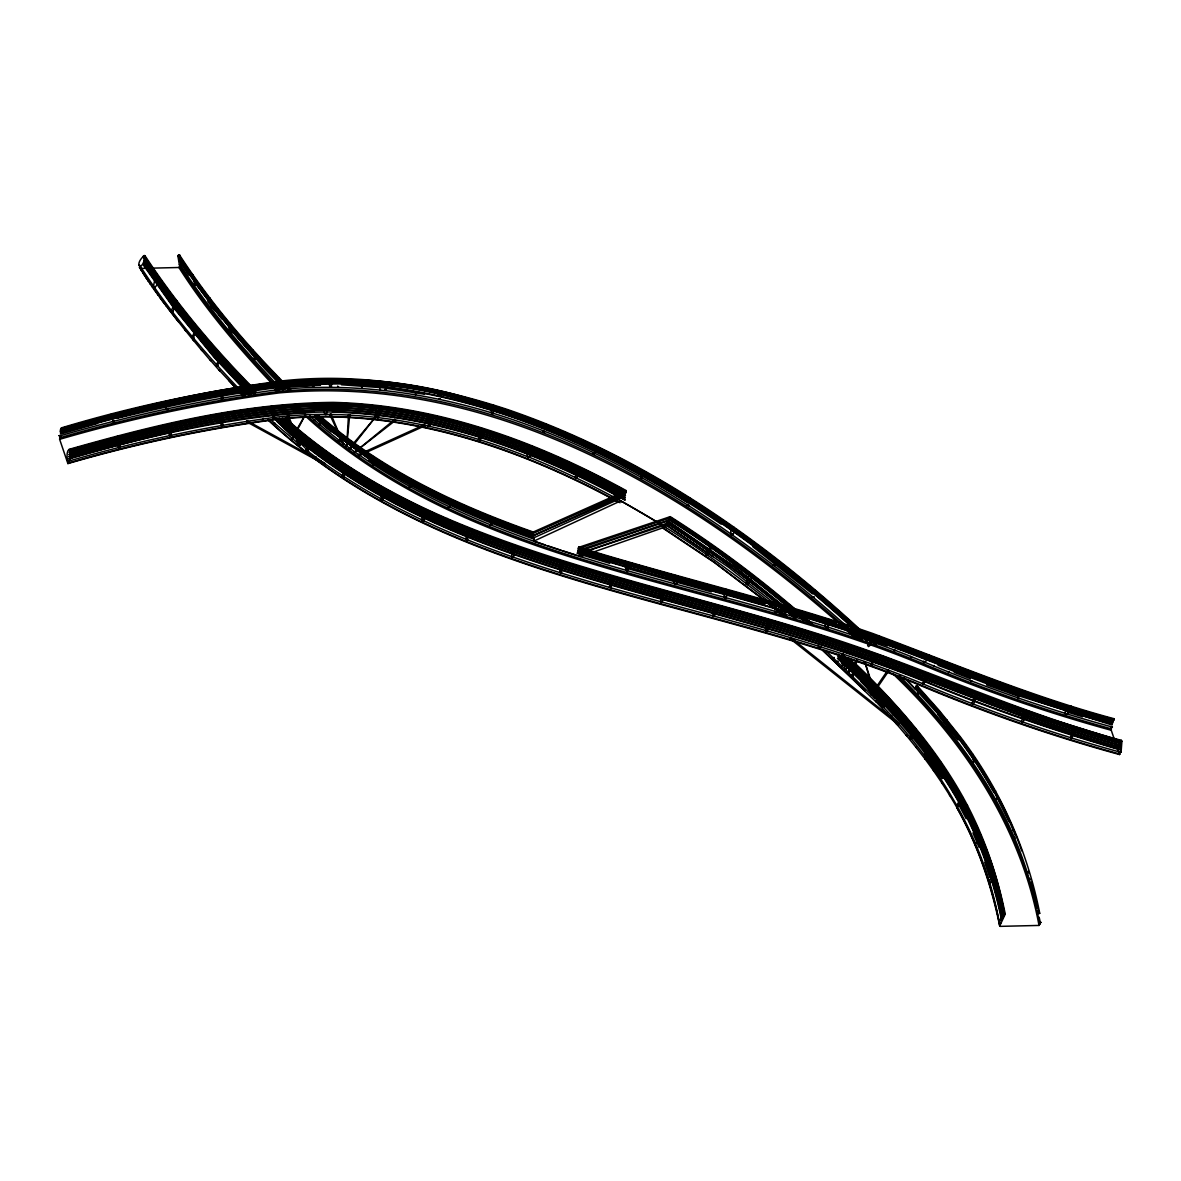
<?xml version="1.0" encoding="UTF-8"?>
<svg xmlns="http://www.w3.org/2000/svg" width="1181" height="1181" viewBox="0 0 1181 1181"><rect width="100%" height="100%" fill="white"/><g stroke="black" fill="none" stroke-linecap="round" stroke-linejoin="round"><path stroke-width="1.5" d="M670.306 516.776L670.217 516.614C720.676 548.486 768.226 584.846 812.853 624.439M197.758 327.595L193.197 337.987L192.296 337.338L196.061 326.96L197.758 327.565L196.061 327.078M194.009 337.855L192.341 337.249M308.079 451.201L306.396 450.581L309.894 440.173L310.795 440.114L311.607 440.764L308.108 451.172L307.488 450.551M530.919 446.374C521.692 461.092 533.502 461.254 532.218 446.433C530.387 445.311 530.978 447.599 532.646 446.92M529.324 457.298L527.804 456.634C622.402 494.677 708.999 550.597 786.664 616.32M888.968 670.601L872.168 695.137L871.106 694.546L887.964 669.952L888.924 670.719L887.95 669.981M221.925 355.821L217.319 366.095L216.433 365.372L220.227 355.186L221.939 355.791L220.227 355.304M580.506 467.956L576.668 478.128L575.044 477.39L578.838 467.277L580.535 467.897L578.838 467.277M842.85 665.863L841.684 666.246L842.835 665.833L838.746 654.599M245.235 394.823L243.596 394.129L247.331 384.061L248.305 384.032L249.014 384.696L245.22 394.853L243.566 394.159M247.331 384.061L249.014 384.696M579.148 547.733L578.424 548.855L611.094 558.731L765.362 601.956L836.133 623.214M875.549 698.532L864.728 661.552L877.232 699.875M865.407 661.788L864.256 662.128M941.065 762.586L935.588 771.798L934.821 770.942L939.441 761.789L941.065 762.586L939.412 761.996M936.489 771.636L934.835 770.898M438.786 395.34C435.597 389.582 444.174 389.73 440.602 395.384M376.931 417.424C373.093 400.3 384.504 404.419 378.304 417.262C376.281 416.568 377.123 418.605 378.717 417.543M253.088 350.491L251.302 350.654L253.074 350.373L254.697 359.629L252.911 359.895L254.697 359.629M291.618 438.461L305.48 414.457L292.711 438.948L291.633 438.372L292.681 438.992M304.787 414.472L305.879 415.018M69.694 450.98L69.664 450.98C161.266 425.632 255.672 401.023 351.48 404.921C448.16 411.165 540.942 445.798 625.28 492.137C628.218 491.134 623.361 491.768 626.107 490.558C536.263 441.163 436.512 404.862 333.116 402.381C243.375 403.164 155.051 424.894 69.162 449.326L69.428 450.271M229.985 333.175L228.125 323.668L228.996 323.004L229.911 323.358L231.771 332.924L229.985 333.234L231.771 332.924M229.911 323.461L228.14 323.712M724.396 597.571C721.635 583.99 731.319 589.127 725.665 598.177C723.156 598.708 725.267 595.431 726.212 597.556M958.086 806.328L956.448 805.604L958.027 806.461L962.884 797.795L962.235 796.865L956.492 805.516M710.873 544.958L706.341 554.539L707.02 555.306L707.965 555.336L712.527 545.681L710.903 544.884L712.527 545.681M708.01 555.218L706.386 554.48M855.989 666.025L857.672 666.571L852.564 676.314L851.708 675.502L856.004 665.892L857.657 666.615M209.657 297.878L207.871 298.173L209.627 297.789L211.783 307.872L210.011 308.211L211.783 307.872M355.156 452.603L354.462 451.718M746.023 583.857C750.142 566.555 756.726 575.856 747.529 584.123C746.008 582.484 745.551 584.964 747.632 584.595M750.585 574.32L752.253 574.999M882.177 706.474L883.831 707.198L888.156 697.587L887.3 696.76L882.192 706.43L883.86 707.065M785.203 614.666L783.579 613.928L788.849 604.406L789.69 605.233L784.848 614.917M847.205 658.865C840.99 670.734 848.342 673.628 848.386 659.19M731.246 534.521C732.087 532.439 734.405 535.775 731.88 535.244C727.378 526.195 737.904 522.401 733.061 534.609M732.102 527.479L733.903 527.641M909.961 738.155C913.341 721.635 921.106 729.474 911.496 738.391C910.241 736.811 909.326 739.247 911.584 738.878M914.374 728.795L916.043 729.4M331.581 386.497C327.019 388.047 334.489 385.168 330.783 382.644M385.847 382.364L384.046 382.393L385.847 382.29L386.349 390.055L384.578 390.084L385.375 389.228L386.379 389.907M440.734 391.634L438.919 391.59M851.25 621.9L849.449 621.9L851.25 621.9L851.398 629.621L849.611 629.635L850.423 628.794L851.412 629.488M67.657 461.092C64.468 444.44 75.584 447.584 69.088 461.491C66.918 461.963 68.026 459.985 69.472 461.24M349.694 415.195L346.609 446.669L348.528 414.915L349.738 415.048L348.528 414.915M491.621 413.202C488.86 400.256 499.474 405.541 492.949 412.627C490.72 411.711 492.019 415.284 493.407 413.424M494.219 405.998L492.418 405.836M594.811 453.504L593.024 453.224L594.811 453.504L596.065 446.256L594.309 445.99L594.899 446.949L596.051 446.477M641.121 477.98C645.328 479.722 638.773 476.607 641.741 474.408M644.132 471.249C640.353 469.654 646.022 472.489 643.512 474.821M674.528 576.18C677.525 572.549 678.396 584.078 676.019 584.536C672.55 584.241 672.86 576.431 676.314 576.018M674.838 583.901L676.654 583.886M726.581 589.983L724.794 590.013M1005.252 914.064L1003.466 914.404L1005.252 914.064C997.576 876.435 985.234 839.691 967.519 805.56L967.401 805.368M1119.706 746.569L1120.149 741.048L1121.448 740.398C1019.365 713.029 923.793 667.132 823.172 635.481C698.001 595.829 568.135 570.202 446.979 518.474L447.156 518.548C388.726 493.215 332.909 460.811 285.418 418.089M1121.079 752.179L1119.278 752.076L1121.079 752.223L1121.935 741.122L1120.725 741.963C1018.657 714.785 923.188 668.786 822.626 637.194C697.454 597.542 567.603 571.914 446.462 520.186L446.285 520.112C387.176 494.514 330.798 461.609 282.864 418.281M358.493 454.774L358.98 455.704M359.113 455.571L358.758 454.7M425.042 425.691L424.614 424.761M626.284 570.32C621.324 556.723 631.983 560.827 627.628 570.851C625 571.604 627.126 568.268 628.1 570.246M627.229 562.274L625.443 562.348M917.46 686.441L915.659 686.368L917.46 686.441L918.168 694.398L916.353 694.458L918.168 694.398M946.601 719.687L944.8 719.613L946.601 719.687L947.413 727.703L945.612 727.836L947.413 727.703M972.745 754.364L970.944 754.305L972.745 754.364L973.572 762.321L971.756 762.38L973.572 762.321M346.048 446.256L347.273 446.315M145.056 256.764C142.502 272.619 132.922 265.504 144.333 255.465C146.843 257.798 142.916 254.284 143.506 256.794C175.659 305.672 213.495 350.742 254.727 392.21M140.657 265.858L139.018 265.105M143.432 256.026L144.923 256.808L143.61 256.927M779.49 613.382L780.257 612.481M780.361 612.673L779.578 613.47M833.166 658.319L833.934 657.404M834.022 657.566L833.343 658.393M999.126 922.996L1000.735 923.837L999.096 923.04L1003.54 913.858M1039.738 913.312L1039.723 913.223C1027.057 849.124 999.672 788.258 959.961 736.354L939.338 710.622L917.165 685.748M192.621 274.848L190.85 275.188L192.606 274.76L194.88 285.212L193.094 285.566L194.85 285.3M488.225 516.584C492.669 514.695 484.638 518.297 489.008 520.836M279.026 378.186L277.225 378.333L279.026 378.127L280.443 387.058L279.262 387.722L320.494 384.681M179.335 264.751L181.106 264.544L179.35 264.81L177.859 255.627L179.527 255.007C210.425 302.557 245.382 343.553 285.581 384.445M847.988 671.782L848.859 672.343M848.977 672.21L848.091 671.502M871.829 642.154L870.958 641.519M1121.906 741.284L1120.607 741.402L1121.389 740.325M324.037 464.118L324.583 463.159L247.228 420.864L246.755 421.883M324.686 463.232L324.155 464.192M990.224 882.842L988.718 881.838L993.9 874.457L994.963 874.53L995.347 875.534L990.165 882.93L988.748 881.794M379.16 406.544L377.389 406.412M115.679 437.029L117.421 436.542L115.664 437L118.484 447.599L119.532 447.658L120.241 447.141L117.406 436.498M61.191 428.378C64.615 431.715 60.895 423.27 60.142 431.966M533.369 532.675C532.129 533.812 533.428 531.406 533.177 533.443L625.989 491.901L626.048 490.587M169.739 435.612C161.753 420.333 172.943 420.849 171.186 435.627C169.104 436.704 169.857 434.519 171.481 435.213M168.853 424.658L167.141 425.042M428.319 426.075L430.017 415.136L431.124 415.003L430.105 426.371L428.334 426.046L430.061 426.459M543.718 427.729C541.385 421.602 549.637 423.226 545.474 428.142M609.44 587.178L611.153 576.107L612.26 576.003L611.227 587.474L609.455 587.297L611.168 587.562M559.705 572.372L561.447 561.285L562.54 561.182L561.492 572.682L559.72 572.357L561.447 572.755M618.829 502.383C515.123 445.709 396.358 406.146 276.885 419.417C206.232 428.703 136.317 443.687 67.907 463.587L59.641 439.317L59.936 435.892C131.873 414.944 205.391 399.208 279.676 389.435C501.039 369.373 704.717 496.345 862.1 640.072M67.907 463.587L68.557 461.18C136.907 441.281 206.734 426.326 277.314 417.041C362.537 407.253 448.647 425.529 527.774 456.781L527.641 456.707M141.72 270.995L139.506 267.467L139.816 265.518C169.813 312.596 206.498 355.215 245.176 395.295M139.506 267.467L140.155 268.427L178.922 267.496L180.221 264.559C207.074 306.912 239.95 345.221 274.228 381.684M1039.162 917.194L1040.299 922.494L1039.014 925.432L1000.233 926.362L999.584 925.402C985.884 841.359 939.545 764.934 880.642 704.304M268.397 420.288C446.123 586.366 703.743 595.313 919.01 684.906C984.275 712.379 1051.208 735.896 1119.529 754.541L1111.247 730.271L1111.557 726.846C1046.587 709.102 982.932 686.751 920.885 660.607C719.081 576.52 479.117 567.559 309.894 415.963M1119.529 754.541L1120.178 752.135C1051.799 733.46 984.792 709.914 919.468 682.411C717.782 598.516 483.693 586.204 305.82 449.71M218.839 414.915L220.596 414.487L223.032 425.308L222.22 425.839L221.305 425.78L218.825 414.856L220.596 414.516M221.275 425.75L223.017 425.278M511.713 556.635L513.587 545.489L514.517 545.356L515.374 545.799L513.484 556.915L511.713 556.635L513.484 556.915M660.548 601.483L662.408 590.485L663.427 590.367L664.194 590.81L662.32 601.838L660.548 601.483L662.334 601.808M324.864 414.398C319.387 397.406 330.001 400.684 326.517 414.073C324.642 413.453 324.642 415.372 326.635 414.354M274.627 417.395L272.87 417.661L271.261 406.279L272.398 406.353L274.435 417.203L308.625 451.408M272.398 406.412L270.656 406.781M272.87 417.661L274.523 417.055M842.688 653.949L841.861 654.628M881.115 705.603L882.118 705.027L881.218 705.707L841.713 654.599L842.599 653.816M465.742 539.348L467.838 528.32L468.931 528.247L467.499 539.732L465.757 539.333L467.469 539.791M712.719 615.818L714.904 604.923L715.834 604.805L716.675 605.292L714.475 616.216L712.704 615.847L714.49 616.187M544.264 424.127L546.035 424.54M422.03 520.408C421.396 502.87 431.582 508.598 423.521 520.541C421.691 519.537 421.868 521.382 423.728 520.91M478.659 439.391C478.969 421.971 487.989 428.172 480.209 439.583C478.202 438.358 478.482 440.513 480.342 439.952M622.697 497.422L623.169 498.544L622.697 497.422L533.605 537.886L534.107 538.994L533.576 537.901C480.711 519.433 429.102 496.788 381.478 467.189M380.769 499.489L383.515 488.683L384.43 488.609L385.272 489.126L382.511 499.962L380.754 499.548L382.526 499.932M765.568 630.654L768.27 619.936L769.274 619.877L770.027 620.394L767.296 631.156L765.539 630.743L767.31 631.126M171.245 311.016L175.748 300.358L176.663 300.978L172.957 311.577L171.245 311.016L172.972 311.533M174.95 300.505L176.648 301.037M383.515 488.713L385.272 489.126M284.975 418.576C434.209 550.538 639.91 576.83 822.965 636.101C825.327 635.393 822.227 648.974 819.127 647.114C817.045 646.819 820.441 634.596 823.024 636.042L882.989 656.223L977.765 693.35L973.395 704.171L971.756 703.448L973.395 704.127M822.035 636.146L822.773 636.648C923.409 668.062 1018.863 714.21 1120.961 741.358L1121.064 741.476M820.278 647.173L818.581 646.553M342.195 476.223L345.31 465.654L346.313 465.609L347.052 466.155L343.907 476.799L342.165 476.327L343.922 476.77M345.31 465.654L347.052 466.185M424.422 509.572L426.179 509.912M768.3 620.084L770.027 620.424M844.814 668.756L845.921 669.199M875.52 653.846L871.047 664.017L871.932 664.726L877.188 654.466L875.52 653.743L877.188 654.466M872.715 664.637L871.076 663.988M481.272 428.747L483.014 429.22M467.838 528.379L469.61 528.704M309.894 440.173L311.607 440.764M714.904 604.952L716.675 605.336M218.131 366.021L216.448 365.342M513.587 545.548L515.374 545.829M575.014 477.419L576.697 478.069M561.477 561.418L563.219 561.625M662.423 590.589L664.194 590.84M611.153 576.18L612.939 576.417M430.032 415.284L431.788 415.476M853.376 676.226L851.708 675.502M886.503 696.834L888.156 697.499M788.037 604.48L789.69 605.233M825.032 626.432C826.582 630.698 830.701 620.911 828.914 619.346C825.46 618.106 823.674 625.723 826.685 627.155M827.497 619.435L828.014 620.438L829.18 620.099M1000.75 923.734L1005.075 914.478M1064.48 712.881C1065.513 717.413 1073.765 707.537 1071.093 706.09C1068.244 705.898 1062.856 711.907 1065.956 713.885M1070.163 706.149L1071.595 707.257M871.076 694.59L872.168 695.137M1017.682 697.543L1019.114 698.635L1017.712 697.484L1023.233 690.885L1024.591 692.081L1023.159 690.974M61.87 432.512L62.933 428.865M974.679 678.263C980.776 675.148 975.078 670.616 973.247 677.156M924.93 662.379L923.704 661.183L924.738 662.615L929.964 656.149L928.532 655.056L929.934 656.193M262.654 419.373L263.304 418.473L262.758 419.403M316.228 457.047L315.977 457.475M153.53 287.057C155.065 269.548 164.484 276.206 154.711 287.81C152.807 287.706 153.84 286.319 155.169 287.677M624.055 494.116L533.074 535.746L624.557 495.238L624.129 494.101L624.557 495.238M70.314 450.301L68.528 450.168M993.871 874.486L995.347 875.534M1075.153 727.127L1076.659 727.776L1071.58 738.228L1070.591 737.608L1075.123 727.009L1076.792 727.673M325.587 403.208L323.801 403.282M362.213 388.18L361.563 387.161L362.124 388.254M880.436 637.297C877.188 634.256 882.148 639.275 878.413 640.663M1022.982 722.196L1027.706 711.774L1026.643 711.036L1021.329 721.443L1022.938 722.226M667.029 524.482L666.748 523.316L579.192 553.623L667.029 524.482L666.704 523.316M971.815 703.345L977.115 693.085L1051.577 719.347L1121.138 740.9M579.133 548.191L578.35 547.954L578.956 547.143C676.196 577.317 775.71 599.963 872.006 633.223C952.181 663.102 1031.175 696.495 1113.993 718.712C1114.731 721.429 1113.078 719.952 1113.993 718.712M928.812 674.144L927.247 673.421L922.568 683.947L923.675 684.271L928.842 674.1L927.321 673.229M415.594 394.882L415.461 393.731L415.432 394.941M306.41 450.551L307.222 450.463M792.702 609.366L736.531 564.415L669.273 518.149L669.848 516.865L669.597 518.016L670.203 517.116L670.528 517.854L578.321 548.634L578.867 547.172M319.121 424.658L320.302 424.451L318.811 415.904M320.302 424.614L319.136 424.776M823.718 636.692L822.862 636.677C697.72 596.833 567.795 571.338 446.654 519.566L446.595 519.537C388.091 494.175 332.201 461.727 284.651 418.945M874.914 642.966C880.406 645.313 869.393 643.911 876.907 639.674M979.64 834.45C983.271 838.909 978.503 828.235 977.071 838.466M975.875 673.952L977.307 675.06M961.393 796.821L962.855 797.825M978.591 839.47L981.116 835.498M899.007 723.732L790.561 637.43M848.002 671.517L856.712 660.105M867.607 645.815C869.821 638.965 874.737 642.302 868.522 646.627M848.918 672.329L857.627 660.902M247.124 420.879L246.608 421.809L324.066 464.207M578.572 547.423L669.73 516.82L669.361 518.164M349.458 448.234L375.558 416.996L350.329 449.075L349.399 448.278L350.255 449.12M1021.875 695.343L1024.591 692.081M622.328 501.704L620.748 500.862L533.945 541.075L545.312 545.002M948.623 672.58L948.948 671.502L948.446 672.565M287.396 416.214L288.385 415.801L287.337 416.066L298.823 444.809M298.837 444.72L299.856 444.307L298.926 444.853M533.694 536.174L533.192 535.067M579.413 551.306L578.941 550.184L579.34 551.335L668.623 520.467L578.941 550.184M158.889 277.092L157.221 276.502M374.879 416.804L375.794 417.631M579.782 554.051L579.428 552.9M922.125 683.371L923.719 684.198M978.193 693.97L976.687 693.173M1021.358 721.399L1022.982 722.137M358.581 454.582L424.51 424.702L424.894 425.824L359.024 455.718M669.568 516.82L670.055 517.898M668.18 520.053L668.505 521.22M532.675 532.291L625.605 490.912M1070.636 737.52L1072.259 738.214M69.207 449.43L69.354 449.843C161.103 424.54 255.613 399.842 351.554 403.784C448.411 410.028 541.356 444.706 625.841 491.134L626.004 491.193M69.369 449.917L69.487 450.433C161.118 424.88 255.657 400.403 351.525 404.271C448.308 410.516 541.178 445.163 625.605 491.562L625.96 491.916M69.192 452.102C160.882 426.562 255.465 402.042 351.377 405.924C448.249 412.169 541.178 446.861 625.679 493.289M69.339 452.559C160.97 427.05 255.48 402.544 351.348 406.412C448.145 412.656 541.001 447.319 625.443 493.717M69.015 454.242C160.705 428.703 255.288 404.197 351.215 408.08C448.071 414.324 541.016 449.001 625.502 495.43M69.162 454.715C160.793 429.19 255.317 404.684 351.185 408.567C447.968 414.811 540.839 449.474 625.266 495.858M68.852 456.397C160.542 430.858 255.126 406.338 351.052 410.22C447.909 416.48 540.839 451.157 625.34 497.585M69 456.87C160.631 431.345 255.14 406.84 351.008 410.708C447.806 416.952 540.662 451.614 625.103 498.013M68.675 458.553C160.365 433.014 254.948 408.493 350.875 412.376C447.732 418.62 540.677 453.297 625.162 499.74M68.823 459.01C148.717 435.759 230.753 416.775 314.028 412.199M59.626 437.826C131.563 416.893 205.066 401.141 279.366 391.383C498.928 371.395 701.366 496.478 858.041 638.596M59.641 439.317C131.504 418.399 204.933 402.662 279.159 392.904C489.716 373.757 685.216 488.683 838.348 622.83M68.247 463.129C136.583 443.229 206.424 428.275 276.989 418.989C396.949 405.688 516.141 445.636 620.143 502.737M62.076 428.673L61.811 427.758C133.232 406.205 206.542 390.985 280.443 381.079C356.795 372.34 434.15 385.405 506.708 409.261C646.022 456.707 768.993 542.861 875.003 643.615M61.84 427.832L61.988 428.245C192.916 391.782 332.363 356.898 466.805 397.923C619.257 439.863 753.493 530.741 867.976 637.77M62.003 428.334L62.106 428.762C192.931 392.24 332.333 357.43 466.672 398.41C619.065 440.306 753.242 531.17 867.666 638.139M61.589 429.781L99.47 418.797M61.722 430.253C192.341 393.465 332.082 359.024 466.259 399.828C612.85 440.114 742.805 525.885 854.203 627.524M61.161 431.213C191.868 394.395 331.713 359.954 465.978 400.787C618.431 442.713 752.666 533.591 867.149 640.619M61.309 431.685C191.927 394.882 331.669 360.456 465.845 401.26C618.239 443.17 752.4 534.019 866.839 640.988M60.748 432.63C152.29 407.105 246.239 382.998 341.855 383.338C479.324 388.889 608.761 447.939 721.133 524.128M60.895 433.102C152.393 407.578 246.283 383.485 341.84 383.84C465.845 388.623 583.709 437.871 687.844 502.826M60.334 434.062L97.506 423.389M1027.603 711.833L1026.053 711.08M98.761 419.122L138.723 408.906L219.651 392.269M1029.212 878.516C1026.274 879.653 1031.81 880.642 1029.581 878.531M117.923 414.118C178.405 400.049 239.374 386.246 301.376 381.05C370.79 376.547 440.336 389.42 506.132 410.988C642.361 457.298 762.808 540.957 867.238 638.641M116.668 418.399C170.167 405.423 224.228 394.395 278.849 387.442L277.24 378.451M259.613 385.774C483.487 354.521 694.561 482.985 854.513 627.155M299.664 386.098L320.494 385.183M394.867 419.373L395.605 420.288L354.492 452.353L394.794 419.403L395.502 420.377M332.407 412.125C435.641 414.605 535.2 450.891 624.926 500.168M341.442 384.77L383.308 387.84L424.584 394.262M711.434 591.873L626.24 568.15M1111.232 728.78C1046.263 711.051 982.622 688.685 920.56 662.556C718.269 578.277 477.419 569.404 308.226 416.716M1111.247 730.271C1046.218 712.497 982.489 690.147 920.368 663.973C717.354 579.399 475.397 570.6 306.041 416.657M1119.854 754.069C1051.474 735.394 984.467 711.877 919.143 684.36C703.655 594.693 445.783 585.732 267.88 419.491M764.83 603.712L577.967 550.626M764.697 604.185L577.849 551.099M782.472 608.805C895.213 639.098 999.938 692.627 1112.945 722.167M782.339 609.263C895.065 639.556 999.79 693.085 1112.768 722.624M1113.772 719.318C1024.798 695.919 940.814 658.083 854.188 627.879C763.384 597.807 670.114 576.107 578.793 547.777M1113.594 719.775C1024.636 696.377 940.667 658.54 854.04 628.336M1113.403 720.41L1113.403 720.41C1024.444 696.982 940.445 659.175 853.819 628.956M1113.358 720.75C1024.385 697.351 940.401 659.515 853.774 629.296M1113.181 721.192C1024.222 697.809 940.238 659.972 853.612 629.753C762.837 599.697 669.583 577.996 578.262 549.682M1112.517 723.599C1023.543 700.2 939.574 662.364 852.948 632.145C762.144 602.089 668.874 580.388 577.553 552.058M1112.354 724.056C1023.381 700.658 939.412 662.821 852.785 632.603C761.996 602.546 668.741 580.845 577.435 552.531M1112.103 725.016L1019.351 696.008L938.083 665.316M578.675 548.25L765.524 601.321L836.325 622.579M578.38 549.209L765.244 602.28L836.059 623.553M577.125 553.49L609.691 563.322M1120.961 743.056C1018.878 715.878 923.394 669.848 822.803 638.257C697.631 598.605 567.766 572.977 446.625 521.249L446.669 521.264C387.073 495.503 330.34 462.184 282.111 418.414M1120.784 743.513C1018.716 716.321 923.232 670.306 822.655 638.714C697.484 599.077 567.618 573.435 446.477 521.707L446.433 521.692C386.792 495.917 330.045 462.568 281.787 418.783M1120.799 745.211C1018.701 718.018 923.217 672.004 822.64 640.412C697.469 600.76 567.603 575.132 446.448 523.404L446.492 523.419C385.759 497.26 328.2 462.982 279.247 418.266M1120.621 745.654C1018.539 718.476 923.07 672.461 822.493 640.87C697.321 601.218 567.456 575.59 446.315 523.862L446.256 523.847C385.493 497.659 327.905 463.38 278.923 418.62M1120.621 747.352C1018.539 720.174 923.055 674.144 822.463 642.553C697.292 602.9 567.426 577.273 446.285 525.545L446.329 525.575C385.021 499.209 327.063 464.458 277.727 419.255M1120.459 747.809C1018.376 720.631 922.892 674.602 822.316 643.025C697.144 603.373 567.279 577.745 446.138 526.003L446.093 525.988C384.755 499.622 326.753 464.842 277.402 419.624M1120.459 749.507C1052.817 729.71 986.091 706.843 921.091 679.547C849.833 651.085 775.828 630.314 701.972 609.839C553.033 568.725 394.262 529.044 277.565 421.41M1120.282 749.95C1052.64 730.168 985.899 707.286 920.9 679.99C849.656 651.543 775.681 630.772 701.854 610.311C552.841 569.168 393.996 529.457 277.24 421.765M1067.668 712.173L1082.593 716.764M578.395 555.749L580.757 556.487L665.626 526.859L666.187 527.523L654.835 520.659M576.018 554.996L562.584 550.715M561.196 550.272L547.453 545.711M852.52 633.577L887.492 645.741M986.652 684.891L1019.173 696.45M533.266 532.026C457.062 505.173 382.275 470.082 320.937 416.642M533 532.631C456.191 505.571 380.813 470.097 319.165 415.992M532.808 533.074C455.955 505.999 380.548 470.51 318.87 416.376M532.557 533.679L483.398 515.019L437.103 494.322M533.281 534.27C480.062 515.654 428.186 492.713 380.267 462.834M533.103 534.713C455.674 507.461 379.736 471.603 317.778 416.834M533.576 535.894C455.039 508.302 378.112 471.691 315.637 415.756M533.384 536.351C454.818 508.745 377.846 472.105 315.342 416.14M533.856 537.532C454.744 509.764 377.329 472.754 314.559 416.229M534.137 539.171C476.356 518.843 419.831 493.82 368.752 459.763M954.174 672.299L970.398 678.721M623.037 502.132L654.112 520.201M408.818 479.811L366.981 454.168M663.619 528.232L713.693 561.713L763.044 599.092M662.393 527.818L714.047 562.289L763.443 599.697M668.18 520.998L735.512 567.338L797.027 616.777M667.915 521.412L735.217 567.721L796.717 617.146M669.907 517.189C719.539 548.501 766.277 584.27 810.269 623.081M669.642 517.603L731.689 560.001L792.687 608.495M669.037 519.094C716.675 549.195 761.715 583.281 804.099 620.379M668.771 519.507C716.38 549.593 761.42 583.665 803.774 620.748M667.309 522.917L729.4 565.33L780.862 605.853M667.044 523.316C712.173 551.852 755.013 583.931 795.418 618.814M666.453 524.822L728.529 567.234L785.572 612.304M666.187 525.235L713.191 556.723M367.911 454.847L329.381 426.252M368.192 458.523L330.621 430.637L314.264 416.613M330.872 414.044L329.794 414.605L343.641 444.218L330.901 414.073L329.839 414.679M344.055 443.613L342.933 444.115M179.497 255.081L177.859 255.627L178.936 256.292L179.571 255.081L181.092 264.367M752.932 546.773L812.528 593.895M355.023 445.857L317.099 415.727M900.38 676.123L899.582 676.123C955.99 732.161 1004.957 798.504 1028.12 875.401M789.794 638.39L898.328 724.617M300.446 445.37L270.641 419.831M766.971 602.28L774.81 608.643M767.37 602.886L775.223 609.263M783.653 608.126L795.728 618.445M776.094 609.721L782.501 615.065M776.508 610.341L780.361 613.544M795.344 611.581L807.553 622.195M313.482 416.686L331.211 431.877M795.344 610.798L808.631 622.298M839.617 623.967L854.764 637.607M120.211 447.068L118.484 447.599M826.611 651.499L874.737 698.104M822.301 649.801L876.154 702.001M822.758 650.465L865.26 690.87M855.812 628.351L867.563 639.201M855.502 628.735L867.253 639.571M847.028 658.171C887.935 696.879 926.362 738.952 955.385 787.461L965.837 806.195C983.522 840.237 995.819 876.878 1003.466 914.404M841.049 656.385C917.873 726.049 984.437 813.65 1002.876 918.006M838.17 654.348C887.167 699.993 933.418 750.142 964.759 809.841L964.729 809.782C982.415 843.854 994.727 880.524 1002.389 918.109M286.865 385.641L290.688 389.272M286.437 386.157L288.991 388.564M284.842 385.316L288.681 388.933M288.253 389.45L264.219 365.077L228.42 324.199M177.903 255.731L179.615 255.229M848.445 657.994C923.011 726.33 986.548 812.705 1004.603 914.197M848.12 658.363C891.758 699.58 932.355 744.916 961.895 797.5M847.589 659.913C922.154 728.249 985.692 814.624 1003.732 916.102M843.47 656.621C919.438 725.754 984.984 812.971 1003.26 916.19M838.289 656.444C884.658 699.875 928.473 747.189 959.695 802.932L959.725 802.991C980.023 839.381 993.708 879.151 1002.005 919.925M837.949 656.798C884.303 700.215 928.104 747.499 959.312 803.228M837.418 658.348C876.287 694.797 913.223 733.77 942.763 778.279M854.616 662.851C898.387 705.027 939.146 751.426 967.519 805.56M893.308 674.189C964.375 741.816 1020.901 827.955 1039.014 925.432M1120.695 741.934L1120.164 741.151M273.741 417.853L290.836 434.992M275.439 382.924L282.746 390.32M275.114 384.858L279.986 389.804M274.258 385.98L279.129 390.926M242.297 394.646L228.597 380.371M242.843 395.473L219.12 370.052M898.062 676.831C961.777 739.085 1014.627 815.672 1035.117 903.332M285.152 384.947C245.751 345.044 209.465 302.38 178.981 255.376M281.048 381.433C243.153 342.77 208.004 301.081 178.538 255.598M285.433 386.586L246.578 345.192L213.982 305.643M285.123 386.955L246.253 345.546L220.271 314.161M285.713 388.209C246.312 348.321 210.026 305.658 179.542 258.654M285.403 388.593C249.9 353.045 217.393 314.471 188.561 273.313M284.739 388.564L247.139 348.454L222.072 318.457M284.429 388.933L265.504 369.491L229.704 328.628M255.982 390.896C214.824 349.487 177.017 304.521 144.938 255.686M255.524 391.369C214.366 349.96 176.545 304.978 144.451 256.144M255.185 391.738C214.012 350.299 176.19 305.318 144.097 256.469M255.347 393.524C214.189 352.1 176.382 307.119 144.289 258.285M255.007 393.878C213.85 352.455 176.028 307.459 143.92 258.624M253.945 394.395C213.244 353.355 175.88 308.772 144.112 260.44M252.365 393.48C212.122 352.794 175.216 308.61 143.757 260.765M251.287 394.011C211.532 353.695 175.068 309.924 143.949 262.581M250.948 394.351C211.192 354.049 174.714 310.263 143.58 262.92M249.885 394.882L214.248 356.765L173.961 307.37M249.545 395.236L213.894 357.105L173.607 307.695M907.17 680.108L938.054 713.944L958.514 739.468M904.351 677.924L915.555 689.438M861.067 681.762L883.683 705.027M447.451 502.826L446.654 498.515L448.396 498.042L450.035 506.841L448.249 507.136L450.02 506.723M273.903 383.633C239.64 347.155 206.764 308.846 179.896 266.507M271.866 383.515C238.001 347.362 205.509 309.422 178.922 267.496M875.638 701.278L886.695 713.206M886.178 712.483L896.91 724.514M916.722 686.235L938.895 711.095L959.385 736.678C985.382 771.577 1007.319 809.753 1021.786 850.896M916.397 686.589L938.555 711.449L958.972 736.914C981.662 767.384 1001.208 800.29 1015.483 835.528M915.954 687.076L938.098 711.922L958.396 737.239L977.676 764.624M916.308 687.652L938.467 712.527L958.972 738.095M915.969 688.021C945.641 719.938 972.613 754.526 993.989 792.584M210.026 359.806L219.681 370.893M896.364 723.776L906.742 735.955M201.331 349.724L210.602 360.677M193.049 339.818L201.921 350.595M906.196 735.202L916.205 747.543M185.151 330.149L193.64 340.704M937.729 714.298L958.175 739.808M185.757 331.034L168.293 308.669M222.117 318.516L194.747 282.554M214.219 309.274L221.748 318.811M212.934 304.86L221.127 315.475M178.287 321.645L166.034 305.702M915.644 746.776L925.284 759.294M842.688 653.846L882.104 704.924M214.027 305.717L194.186 279.277L179.261 257.015M205.656 295.442L213.599 305.938M207.812 301.435L214.883 310.618M166.654 306.617L159.553 297.036M409.231 478.069L407.519 478.526L409.276 478.128L410.84 486.985L409.039 487.192L410.826 486.852M199.043 286.629L206.527 296.756M172.913 305.997L143.772 264.736M172.559 306.337L143.418 265.075M448.367 497.998L446.684 498.574M164.454 303.694L157.486 294.217M491.562 524.674L489.79 525.087L491.576 524.807L489.982 516.171M192.887 278.17L199.914 287.957M924.708 758.512L933.95 771.237M155.464 291.427L158.121 295.147M153.5 288.666L156.099 292.357M924.472 753.212L942.379 778.589M151.581 285.935L154.135 289.611M187.41 270.346L193.743 279.498M149.707 283.233L152.216 286.88M147.891 280.561L150.341 284.178M933.374 770.455L942.187 783.387M146.104 277.904L148.526 281.491M328.288 379.485L329.971 378.865L328.229 379.131L329.794 386.778M177.947 255.878L188.281 271.689M179.099 258.86L189.285 274.73M179.379 260.499L188.842 274.952M144.377 275.262L146.754 278.849M142.709 272.649L145.027 276.206M941.611 782.59L949.996 795.787M141.085 270.05L143.359 273.593M977.071 763.723L994.432 792.377L1009.091 821.607M949.406 794.961C974.428 835.115 990.682 880.17 1000.233 926.362M280.443 386.999L278.642 387.265M374.17 464.886L372.399 465.211L374.17 464.886L372.059 455.718L370.967 456.353L371.69 460.87M338.858 431.715L337.102 432.098L338.873 431.774L340.187 440.557L338.386 440.749L340.172 440.439M956.758 807.597C977.366 844.208 991.066 884.362 999.584 925.402M961.865 797.441C982.134 833.801 995.819 873.556 1004.116 914.286M959.282 803.169C979.551 839.529 993.221 879.284 1001.532 920.014M958.869 804.896L966.176 818.713M222.486 398.115C216.964 397.628 226.206 401.85 221.438 394.631M164.602 402.308L165.812 402.647L166.241 401.57L164.572 402.16L166.491 409.054L168.248 408.596L166.491 409.054M972.937 832.9L979.138 847.427M288.415 415.712L299.944 444.336M370.982 456.53L372.768 456.206M984.762 862.292L989.826 877.468M218.633 391.62C224.124 392.299 214.588 387.914 219.681 395.104M1028.651 877.114L1032.681 890.932M1033.154 892.674L1034.984 899.642M1035.442 901.383L1036.298 904.897M1035.56 905.089L1036.416 908.588M1031.603 882.266L1039.073 913.356M1036.829 910.344L1039.989 924.443M384.046 382.393L384.297 386.172M59.05 435.745L60.822 436.099L59.08 435.612M379.898 389.14L380.43 389.907L379.898 389.14M1110.671 726.699L1112.443 727.053L1110.671 726.625M1112.797 719.406C1113.403 721.473 1113.772 717.266 1112.797 719.406M910.654 656.518L911.584 657.153L910.654 656.518M273.52 422.946L275.232 423.536L273.549 422.872M827.66 627.731L828.826 627.421L827.66 627.702M579.546 556C582.159 556.192 578.646 556.62 579.561 555.911M664.947 526.933L664.962 526.874M314.028 419.89L315.076 420.48L314.102 419.757M337.618 386.394L338.667 386.969L337.633 386.32M933.669 666.128L934.156 665.434L933.669 666.069M620.689 500.98L621.87 501.777L620.719 500.921M970.516 680.61L972.081 681.407L970.531 680.536M894.297 650.524L895.508 650.391L894.312 650.451M923.321 661.655L923.822 662.541L923.321 661.655M110.807 414.634C112.461 417.173 113.258 411.977 110.807 414.634M112.505 421.307C114.483 423.699 114.646 418.709 112.52 421.233M533.96 540.898C535.524 541.267 533.842 541.828 533.974 540.854M808.409 621.826L809.443 621.28L808.409 621.782M837.019 661.803L838.052 661.257L837.049 661.729M852.859 635.688L854.055 635.983L852.889 635.629M1027.544 872.139C1029.581 874.619 1029.492 869.556 1027.544 872.139M1012.737 830.317C1014.789 832.753 1014.538 827.807 1012.737 830.317M1013.505 837.698C1015.527 840.134 1015.35 835.233 1013.505 837.698M773.038 565.227L774.839 565.448L773.053 565.153M773.599 558.067L775.386 558.362L773.629 557.934M812.72 589.718L814.521 589.895L812.72 589.718M812.513 597.055L814.314 597.246L812.513 597.055M272.737 382.806C274.479 385.109 275.055 380.238 272.781 382.659M275.055 389.907C277.092 392.166 276.989 387.294 275.07 389.848M438.668 399.016L440.469 399.193L438.712 398.883M687.239 505.202L689.04 505.468L687.239 505.202M688.331 498.205L690.117 498.471L688.331 498.205M543.142 431.419L544.928 431.685L543.157 431.345M993.723 791.019L995.539 791.019L993.723 791.019M994.52 798.814L996.321 798.814L994.52 798.814M774.588 611.551L776.389 611.832L774.603 611.478M775.902 604.17L777.688 604.451L775.917 604.096M974.487 842.584L976.082 843.396L974.517 842.481M1037.951 913.489L1039.738 913.356L1037.966 913.444M1039.413 922.509L1041.199 922.42L1039.442 922.405M312.537 386.866L313.703 386.837L312.537 386.866M890.917 716.129L891.714 715.465L890.932 716.099M789.853 638.301L790.517 637.489L789.868 638.271"/></g></svg>
